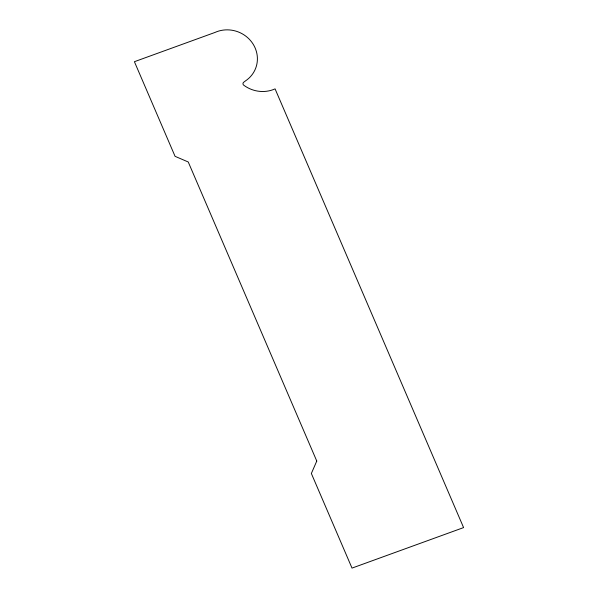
<?xml version="1.0" encoding="UTF-8"?>
<svg xmlns="http://www.w3.org/2000/svg" width="598" height="598" viewBox="0 0 598 598"><rect width="100%" height="100%" fill="white"/><g stroke="black" fill="none" stroke-linecap="round" stroke-linejoin="round"><path stroke-width="0.9" d="M316.768 461.058L311.356 473.481L352.013 568.1L463.592 527.593L275.073 88.878A30.042 28.353 20.9 0 1 243.58 85.073A1.996 1.884 20.9 0 1 243.872 82.12L245.516 80.872A29.347 27.695 20.9 0 0 253.044 43.998A29.347 27.695 20.9 0 0 214.951 32.456L134.408 61.699L175.065 156.325L188.25 161.991L316.768 461.058"/></g></svg>
